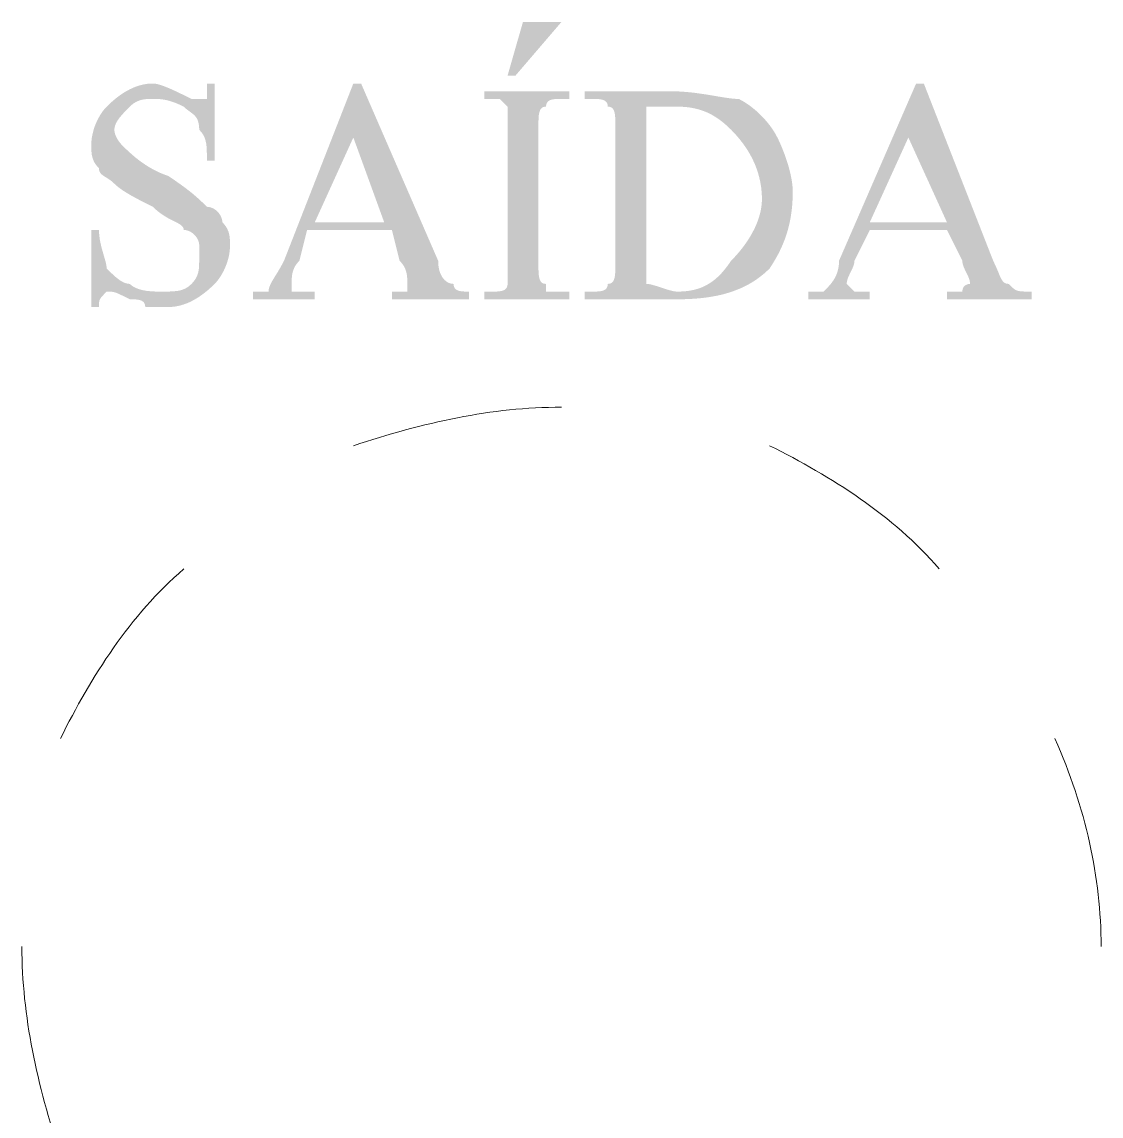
# Model space of a CAD drawing. Header units: metres. Extents: x 2999 to 3164, y 1641 to 1678.
# Drawn here: x 3003.7477 to 3003.9649, y 1650.3626 to 1650.5829 of the extents above; entities that cross this region are included whole.
import ezdxf

# ---------------------------------------------------------------- set-up
doc = ezdxf.new("R2010")
doc.units = ezdxf.units.M

msp = doc.modelspace()

# ---------------------------------------------------------------- hatches: boundary and pattern name
at = {"true_color": 0x000007}
h = msp.add_hatch(color=7, dxfattribs=at)
h.paths.add_polyline_path([(3003.78645, 1650.57053), (3003.78645, 1650.55501), (3003.7849, 1650.55501), (3003.7849, 1650.55501), (3003.7849, 1650.55539), (3003.7849, 1650.55575), (3003.78489, 1650.5561), (3003.78489, 1650.55644), (3003.78488, 1650.55676), (3003.78487, 1650.55707), (3003.78486, 1650.55737), (3003.78484, 1650.55765), (3003.78482, 1650.55793), (3003.78479, 1650.55819), (3003.78475, 1650.55845), (3003.7847, 1650.55869), (3003.78465, 1650.55893), (3003.78459, 1650.55916), (3003.78452, 1650.55939), (3003.78444, 1650.55961), (3003.78435, 1650.55982), (3003.78424, 1650.56003), (3003.78413, 1650.56023), (3003.784, 1650.56043), (3003.78386, 1650.56063), (3003.7837, 1650.56083), (3003.78353, 1650.56102), (3003.78335, 1650.56122), (3003.78335, 1650.56122), (3003.78334, 1650.56159), (3003.78331, 1650.56193), (3003.78328, 1650.56224), (3003.78322, 1650.56253), (3003.78316, 1650.56279), (3003.78308, 1650.56303), (3003.78299, 1650.56326), (3003.78289, 1650.56346), (3003.78277, 1650.56364), (3003.78265, 1650.56382), (3003.78252, 1650.56398), (3003.78238, 1650.56413), (3003.78223, 1650.56427), (3003.78207, 1650.5644), (3003.78191, 1650.56454), (3003.78174, 1650.56466), (3003.78156, 1650.56479), (3003.78138, 1650.56493), (3003.7812, 1650.56506), (3003.78101, 1650.5652), (3003.78082, 1650.56535), (3003.78063, 1650.56551), (3003.78044, 1650.56569), (3003.78024, 1650.56587), (3003.77986, 1650.56606), (3003.7795, 1650.56623), (3003.77915, 1650.56638), (3003.77881, 1650.56653), (3003.77849, 1650.56665), (3003.77818, 1650.56677), (3003.77788, 1650.56687), (3003.7776, 1650.56696), (3003.77732, 1650.56704), (3003.77706, 1650.56712), (3003.7768, 1650.56718), (3003.77656, 1650.56723), (3003.77632, 1650.56727), (3003.77609, 1650.56731), (3003.77586, 1650.56734), (3003.77564, 1650.56737), (3003.77543, 1650.56739), (3003.77522, 1650.5674), (3003.77502, 1650.56741), (3003.77482, 1650.56742), (3003.77462, 1650.56742), (3003.77442, 1650.56742), (3003.77423, 1650.56742), (3003.77403, 1650.56742), (3003.77384, 1650.56742), (3003.77365, 1650.56742), (3003.77345, 1650.56742), (3003.77326, 1650.56742), (3003.77306, 1650.56741), (3003.77287, 1650.5674), (3003.77268, 1650.56739), (3003.77248, 1650.56737), (3003.77229, 1650.56734), (3003.77209, 1650.56731), (3003.7719, 1650.56727), (3003.77171, 1650.56723), (3003.77151, 1650.56718), (3003.77132, 1650.56712), (3003.77112, 1650.56704), (3003.77093, 1650.56696), (3003.77074, 1650.56687), (3003.77054, 1650.56677), (3003.77035, 1650.56665), (3003.77015, 1650.56653), (3003.76996, 1650.56638), (3003.76977, 1650.56623), (3003.76957, 1650.56606), (3003.76938, 1650.56587), (3003.76918, 1650.56568), (3003.76899, 1650.56548), (3003.7688, 1650.56529), (3003.76861, 1650.5651), (3003.76842, 1650.5649), (3003.76824, 1650.56471), (3003.76806, 1650.56451), (3003.76788, 1650.56432), (3003.76771, 1650.56413), (3003.76755, 1650.56393), (3003.76739, 1650.56374), (3003.76724, 1650.56354), (3003.7671, 1650.56335), (3003.76697, 1650.56316), (3003.76685, 1650.56296), (3003.76673, 1650.56277), (3003.76663, 1650.56257), (3003.76654, 1650.56238), (3003.76646, 1650.56219), (3003.7664, 1650.56199), (3003.76634, 1650.5618), (3003.76631, 1650.5616), (3003.76628, 1650.56141), (3003.76627, 1650.56122), (3003.76628, 1650.56102), (3003.7663, 1650.56083), (3003.76634, 1650.56064), (3003.76639, 1650.56045), (3003.76645, 1650.56026), (3003.76652, 1650.56008), (3003.76659, 1650.5599), (3003.76668, 1650.55972), (3003.76677, 1650.55955), (3003.76686, 1650.55939), (3003.76695, 1650.55923), (3003.76705, 1650.55908), (3003.76715, 1650.55894), (3003.76724, 1650.55881), (3003.76734, 1650.55869), (3003.76742, 1650.55857), (3003.76751, 1650.55847), (3003.76758, 1650.55838), (3003.76765, 1650.5583), (3003.76771, 1650.55823), (3003.76776, 1650.55818), (3003.7678, 1650.55814), (3003.76782, 1650.55812), (3003.76783, 1650.55811), (3003.76803, 1650.55791), (3003.76825, 1650.55769), (3003.76848, 1650.55746), (3003.76873, 1650.55722), (3003.769, 1650.55697), (3003.76928, 1650.55671), (3003.76958, 1650.55644), (3003.7699, 1650.55616), (3003.77023, 1650.55588), (3003.77057, 1650.55559), (3003.77094, 1650.5553), (3003.77132, 1650.55501), (3003.77171, 1650.55472), (3003.77213, 1650.55443), (3003.77255, 1650.55414), (3003.773, 1650.55386), (3003.77346, 1650.55358), (3003.77394, 1650.55331), (3003.77443, 1650.55305), (3003.77494, 1650.5528), (3003.77546, 1650.55255), (3003.77601, 1650.55232), (3003.77656, 1650.55211), (3003.77714, 1650.5519), (3003.7777, 1650.55152), (3003.77824, 1650.55116), (3003.77874, 1650.55081), (3003.77922, 1650.55047), (3003.77967, 1650.55015), (3003.7801, 1650.54984), (3003.7805, 1650.54955), (3003.78087, 1650.54926), (3003.78123, 1650.54899), (3003.78157, 1650.54872), (3003.78188, 1650.54847), (3003.78218, 1650.54822), (3003.78246, 1650.54798), (3003.78273, 1650.54775), (3003.78299, 1650.54752), (3003.78323, 1650.54731), (3003.78346, 1650.54709), (3003.78369, 1650.54688), (3003.7839, 1650.54668), (3003.78411, 1650.54648), (3003.78431, 1650.54628), (3003.78451, 1650.54609), (3003.7847, 1650.54589), (3003.7849, 1650.5457), (3003.78509, 1650.54569), (3003.78528, 1650.54567), (3003.78548, 1650.54563), (3003.78567, 1650.54557), (3003.78585, 1650.54551), (3003.78604, 1650.54543), (3003.78622, 1650.54534), (3003.78639, 1650.54524), (3003.78656, 1650.54512), (3003.78673, 1650.545), (3003.78688, 1650.54487), (3003.78703, 1650.54473), (3003.78717, 1650.54458), (3003.78731, 1650.54442), (3003.78743, 1650.54426), (3003.78754, 1650.54409), (3003.78764, 1650.54391), (3003.78773, 1650.54373), (3003.78781, 1650.54355), (3003.78788, 1650.54336), (3003.78793, 1650.54317), (3003.78797, 1650.54298), (3003.78799, 1650.54279), (3003.788, 1650.54259), (3003.78819, 1650.5424), (3003.78836, 1650.5422), (3003.78851, 1650.54201), (3003.78866, 1650.54182), (3003.78878, 1650.54162), (3003.7889, 1650.54143), (3003.789, 1650.54123), (3003.78909, 1650.54104), (3003.78917, 1650.54085), (3003.78925, 1650.54065), (3003.78931, 1650.54046), (3003.78936, 1650.54026), (3003.7894, 1650.54007), (3003.78944, 1650.53988), (3003.78947, 1650.53968), (3003.7895, 1650.53949), (3003.78951, 1650.53929), (3003.78953, 1650.5391), (3003.78954, 1650.53891), (3003.78955, 1650.53871), (3003.78955, 1650.53852), (3003.78955, 1650.53832), (3003.78955, 1650.53813), (3003.78955, 1650.53794), (3003.78955, 1650.53755), (3003.78952, 1650.53716), (3003.78948, 1650.53678), (3003.78943, 1650.53639), (3003.78937, 1650.53601), (3003.78929, 1650.53563), (3003.7892, 1650.53526), (3003.78909, 1650.53489), (3003.78898, 1650.53453), (3003.78886, 1650.53417), (3003.78872, 1650.53382), (3003.78858, 1650.53348), (3003.78843, 1650.53314), (3003.78828, 1650.53281), (3003.78811, 1650.5325), (3003.78794, 1650.53219), (3003.78777, 1650.53189), (3003.78759, 1650.53161), (3003.78741, 1650.53134), (3003.78722, 1650.53108), (3003.78703, 1650.53083), (3003.78684, 1650.5306), (3003.78664, 1650.53038), (3003.78645, 1650.53018), (3003.78606, 1650.5298), (3003.78567, 1650.52943), (3003.78529, 1650.52909), (3003.7849, 1650.52875), (3003.78451, 1650.52844), (3003.78412, 1650.52814), (3003.78373, 1650.52786), (3003.78335, 1650.52759), (3003.78296, 1650.52734), (3003.78257, 1650.52711), (3003.78218, 1650.52689), (3003.78179, 1650.52669), (3003.78141, 1650.5265), (3003.78102, 1650.52633), (3003.78063, 1650.52618), (3003.78024, 1650.52604), (3003.77985, 1650.52592), (3003.77947, 1650.52581), (3003.77908, 1650.52572), (3003.77869, 1650.52565), (3003.7783, 1650.52559), (3003.77791, 1650.52555), (3003.77753, 1650.52553), (3003.77714, 1650.52552), (3003.77694, 1650.52552), (3003.77675, 1650.52552), (3003.77656, 1650.52552), (3003.77636, 1650.52552), (3003.77617, 1650.52552), (3003.77597, 1650.52552), (3003.77578, 1650.52552), (3003.77559, 1650.52552), (3003.77539, 1650.52552), (3003.7752, 1650.52552), (3003.775, 1650.52552), (3003.77481, 1650.52552), (3003.77462, 1650.52552), (3003.77442, 1650.52552), (3003.77423, 1650.52552), (3003.77403, 1650.52552), (3003.77384, 1650.52552), (3003.77365, 1650.52552), (3003.77345, 1650.52552), (3003.77326, 1650.52552), (3003.77306, 1650.52552), (3003.77287, 1650.52552), (3003.77268, 1650.52552), (3003.77248, 1650.52552), (3003.77247, 1650.52571), (3003.77245, 1650.52588), (3003.77241, 1650.52603), (3003.77236, 1650.52618), (3003.77229, 1650.5263), (3003.77222, 1650.52642), (3003.77212, 1650.52652), (3003.77202, 1650.52661), (3003.77191, 1650.52669), (3003.77179, 1650.52677), (3003.77165, 1650.52683), (3003.77151, 1650.52688), (3003.77136, 1650.52692), (3003.77121, 1650.52696), (3003.77104, 1650.52699), (3003.77087, 1650.52702), (3003.7707, 1650.52703), (3003.77052, 1650.52705), (3003.77033, 1650.52706), (3003.77015, 1650.52707), (3003.76996, 1650.52707), (3003.76977, 1650.52707), (3003.76957, 1650.52707), (3003.76938, 1650.52707), (3003.76901, 1650.52726), (3003.76866, 1650.52743), (3003.76835, 1650.52759), (3003.76806, 1650.52773), (3003.7678, 1650.52786), (3003.76756, 1650.52797), (3003.76734, 1650.52807), (3003.76714, 1650.52817), (3003.76695, 1650.52825), (3003.76678, 1650.52832), (3003.76662, 1650.52838), (3003.76647, 1650.52843), (3003.76633, 1650.52848), (3003.76619, 1650.52851), (3003.76606, 1650.52854), (3003.76593, 1650.52857), (3003.7658, 1650.52859), (3003.76567, 1650.5286), (3003.76553, 1650.52861), (3003.76539, 1650.52862), (3003.76524, 1650.52862), (3003.76508, 1650.52862), (3003.76491, 1650.52863), (3003.76472, 1650.52863), (3003.76472, 1650.52863), (3003.76472, 1650.52863), (3003.76472, 1650.52863), (3003.76472, 1650.52863), (3003.76472, 1650.52863), (3003.76472, 1650.52863), (3003.76472, 1650.52863), (3003.76472, 1650.52863), (3003.76472, 1650.52863), (3003.76472, 1650.52863), (3003.76472, 1650.52863), (3003.76472, 1650.52863), (3003.76472, 1650.52863), (3003.76472, 1650.52863), (3003.76472, 1650.52863), (3003.76472, 1650.52863), (3003.76472, 1650.52863), (3003.76472, 1650.52863), (3003.76472, 1650.52863), (3003.76472, 1650.52863), (3003.76472, 1650.52863), (3003.76472, 1650.52863), (3003.76472, 1650.52863), (3003.76472, 1650.52863), (3003.76454, 1650.52844), (3003.76437, 1650.52827), (3003.76421, 1650.52811), (3003.76407, 1650.52796), (3003.76394, 1650.52783), (3003.76382, 1650.5277), (3003.76372, 1650.52759), (3003.76363, 1650.52748), (3003.76355, 1650.52737), (3003.76348, 1650.52727), (3003.76342, 1650.52717), (3003.76336, 1650.52707), (3003.76332, 1650.52698), (3003.76328, 1650.52688), (3003.76325, 1650.52678), (3003.76323, 1650.52667), (3003.76321, 1650.52656), (3003.76319, 1650.52644), (3003.76318, 1650.52632), (3003.76318, 1650.52618), (3003.76317, 1650.52604), (3003.76317, 1650.52588), (3003.76317, 1650.52571), (3003.76317, 1650.52552), (3003.76162, 1650.52552), (3003.76162, 1650.54104), (3003.76317, 1650.54104), (3003.76317, 1650.54104), (3003.76318, 1650.54065), (3003.7632, 1650.54027), (3003.76324, 1650.53988), (3003.76329, 1650.5395), (3003.76334, 1650.53911), (3003.76341, 1650.53874), (3003.76349, 1650.53836), (3003.76357, 1650.53799), (3003.76366, 1650.53763), (3003.76375, 1650.53727), (3003.76385, 1650.53692), (3003.76395, 1650.53658), (3003.76404, 1650.53624), (3003.76414, 1650.53592), (3003.76423, 1650.5356), (3003.76432, 1650.53529), (3003.7644, 1650.535), (3003.76448, 1650.53471), (3003.76455, 1650.53444), (3003.76461, 1650.53418), (3003.76466, 1650.53393), (3003.76469, 1650.5337), (3003.76471, 1650.53348), (3003.76472, 1650.53328), (3003.76472, 1650.53328), (3003.76492, 1650.53309), (3003.76511, 1650.53289), (3003.7653, 1650.5327), (3003.7655, 1650.53251), (3003.76569, 1650.53233), (3003.76589, 1650.53214), (3003.76608, 1650.53196), (3003.76627, 1650.53179), (3003.76647, 1650.53162), (3003.76666, 1650.53145), (3003.76686, 1650.5313), (3003.76705, 1650.53115), (3003.76724, 1650.53101), (3003.76744, 1650.53087), (3003.76763, 1650.53075), (3003.76783, 1650.53064), (3003.76802, 1650.53053), (3003.76821, 1650.53044), (3003.76841, 1650.53037), (3003.7686, 1650.5303), (3003.7688, 1650.53025), (3003.76899, 1650.53021), (3003.76918, 1650.53019), (3003.76938, 1650.53018), (3003.76958, 1650.52999), (3003.7698, 1650.52982), (3003.77003, 1650.52966), (3003.77027, 1650.52952), (3003.77052, 1650.5294), (3003.77078, 1650.52928), (3003.77106, 1650.52918), (3003.77133, 1650.52909), (3003.77162, 1650.529), (3003.7719, 1650.52893), (3003.77219, 1650.52887), (3003.77248, 1650.52882), (3003.77277, 1650.52877), (3003.77306, 1650.52874), (3003.77335, 1650.52871), (3003.77363, 1650.52868), (3003.77391, 1650.52866), (3003.77418, 1650.52865), (3003.77444, 1650.52864), (3003.77469, 1650.52863), (3003.77494, 1650.52863), (3003.77517, 1650.52863), (3003.77538, 1650.52863), (3003.77559, 1650.52863), (3003.77597, 1650.52863), (3003.77633, 1650.52863), (3003.77668, 1650.52863), (3003.77702, 1650.52863), (3003.77734, 1650.52864), (3003.77765, 1650.52865), (3003.77794, 1650.52866), (3003.77823, 1650.52868), (3003.7785, 1650.52871), (3003.77877, 1650.52874), (3003.77903, 1650.52877), (3003.77927, 1650.52882), (3003.77951, 1650.52887), (3003.77974, 1650.52893), (3003.77997, 1650.529), (3003.78018, 1650.52909), (3003.7804, 1650.52918), (3003.78061, 1650.52928), (3003.78081, 1650.5294), (3003.78101, 1650.52952), (3003.78121, 1650.52966), (3003.7814, 1650.52982), (3003.7816, 1650.52999), (3003.78179, 1650.53018), (3003.78198, 1650.53037), (3003.78215, 1650.53057), (3003.78231, 1650.53076), (3003.78245, 1650.53095), (3003.78258, 1650.53115), (3003.78269, 1650.53134), (3003.78279, 1650.53154), (3003.78289, 1650.53173), (3003.78297, 1650.53192), (3003.78304, 1650.53212), (3003.7831, 1650.53231), (3003.78315, 1650.53251), (3003.7832, 1650.5327), (3003.78323, 1650.53289), (3003.78326, 1650.53309), (3003.78329, 1650.53328), (3003.78331, 1650.53348), (3003.78332, 1650.53367), (3003.78333, 1650.53386), (3003.78334, 1650.53406), (3003.78334, 1650.53425), (3003.78334, 1650.53444), (3003.78335, 1650.53464), (3003.78335, 1650.53483), (3003.78335, 1650.53503), (3003.78335, 1650.53522), (3003.78335, 1650.53541), (3003.78335, 1650.5356), (3003.78335, 1650.53579), (3003.78335, 1650.53597), (3003.78335, 1650.53615), (3003.78335, 1650.53633), (3003.78335, 1650.5365), (3003.78335, 1650.53666), (3003.78335, 1650.53682), (3003.78335, 1650.53697), (3003.78335, 1650.53711), (3003.78335, 1650.53724), (3003.78335, 1650.53736), (3003.78335, 1650.53748), (3003.78335, 1650.53758), (3003.78335, 1650.53767), (3003.78335, 1650.53775), (3003.78335, 1650.53781), (3003.78335, 1650.53787), (3003.78335, 1650.53791), (3003.78335, 1650.53793), (3003.78335, 1650.53794), (3003.78334, 1650.53813), (3003.78331, 1650.53832), (3003.78328, 1650.53852), (3003.78322, 1650.53871), (3003.78316, 1650.53889), (3003.78308, 1650.53908), (3003.78299, 1650.53926), (3003.78289, 1650.53943), (3003.78277, 1650.5396), (3003.78265, 1650.53976), (3003.78252, 1650.53992), (3003.78238, 1650.54007), (3003.78223, 1650.54021), (3003.78207, 1650.54034), (3003.78191, 1650.54047), (3003.78174, 1650.54058), (3003.78156, 1650.54068), (3003.78138, 1650.54077), (3003.7812, 1650.54085), (3003.78101, 1650.54092), (3003.78082, 1650.54097), (3003.78063, 1650.54101), (3003.78044, 1650.54103), (3003.78024, 1650.54104), (3003.78023, 1650.54123), (3003.78018, 1650.5414), (3003.7801, 1650.54156), (3003.78, 1650.54171), (3003.77987, 1650.54185), (3003.77971, 1650.54199), (3003.77953, 1650.54212), (3003.77932, 1650.54225), (3003.7791, 1650.54238), (3003.77885, 1650.54251), (3003.77858, 1650.54264), (3003.7783, 1650.54279), (3003.778, 1650.54294), (3003.77769, 1650.5431), (3003.77736, 1650.54327), (3003.77702, 1650.54345), (3003.77667, 1650.54366), (3003.77631, 1650.54388), (3003.77595, 1650.54412), (3003.77557, 1650.54438), (3003.77519, 1650.54467), (3003.77481, 1650.54498), (3003.77442, 1650.54532), (3003.77403, 1650.5457), (3003.77365, 1650.54589), (3003.77326, 1650.54608), (3003.77287, 1650.54628), (3003.77249, 1650.54647), (3003.77211, 1650.54667), (3003.77173, 1650.54686), (3003.77136, 1650.54705), (3003.77099, 1650.54725), (3003.77062, 1650.54744), (3003.77027, 1650.54764), (3003.76992, 1650.54783), (3003.76957, 1650.54802), (3003.76924, 1650.54822), (3003.76891, 1650.54841), (3003.76859, 1650.54861), (3003.76829, 1650.5488), (3003.76799, 1650.54899), (3003.7677, 1650.54919), (3003.76743, 1650.54938), (3003.76717, 1650.54958), (3003.76693, 1650.54977), (3003.76669, 1650.54996), (3003.76648, 1650.55016), (3003.76627, 1650.55035), (3003.76608, 1650.55054), (3003.76589, 1650.55071), (3003.7657, 1650.55087), (3003.76551, 1650.55101), (3003.76532, 1650.55115), (3003.76513, 1650.55127), (3003.76495, 1650.55139), (3003.76478, 1650.5515), (3003.76461, 1650.55161), (3003.76445, 1650.55171), (3003.76429, 1650.55181), (3003.76414, 1650.5519), (3003.764, 1650.552), (3003.76387, 1650.5521), (3003.76374, 1650.5522), (3003.76363, 1650.55231), (3003.76353, 1650.55242), (3003.76344, 1650.55253), (3003.76336, 1650.55266), (3003.76329, 1650.5528), (3003.76324, 1650.55294), (3003.7632, 1650.5531), (3003.76318, 1650.55327), (3003.76317, 1650.55346), (3003.76298, 1650.55365), (3003.76281, 1650.55384), (3003.76266, 1650.55404), (3003.76252, 1650.55423), (3003.76239, 1650.55443), (3003.76227, 1650.55462), (3003.76217, 1650.55481), (3003.76208, 1650.55501), (3003.762, 1650.5552), (3003.76193, 1650.5554), (3003.76186, 1650.55559), (3003.76181, 1650.55578), (3003.76177, 1650.55598), (3003.76173, 1650.55617), (3003.7617, 1650.55637), (3003.76168, 1650.55656), (3003.76166, 1650.55675), (3003.76164, 1650.55695), (3003.76163, 1650.55714), (3003.76163, 1650.55734), (3003.76162, 1650.55753), (3003.76162, 1650.55772), (3003.76162, 1650.55792), (3003.76162, 1650.55811), (3003.76163, 1650.5585), (3003.76165, 1650.55889), (3003.76169, 1650.55927), (3003.76174, 1650.55966), (3003.76181, 1650.56004), (3003.76189, 1650.56042), (3003.76198, 1650.56079), (3003.76208, 1650.56116), (3003.76219, 1650.56152), (3003.76231, 1650.56188), (3003.76245, 1650.56223), (3003.76259, 1650.56257), (3003.76274, 1650.56291), (3003.76289, 1650.56324), (3003.76306, 1650.56355), (3003.76323, 1650.56386), (3003.7634, 1650.56416), (3003.76358, 1650.56444), (3003.76377, 1650.56471), (3003.76395, 1650.56497), (3003.76414, 1650.56522), (3003.76434, 1650.56545), (3003.76453, 1650.56567), (3003.76472, 1650.56587), (3003.76511, 1650.56625), (3003.7655, 1650.56662), (3003.76589, 1650.56696), (3003.76627, 1650.56729), (3003.76666, 1650.56761), (3003.76705, 1650.56791), (3003.76744, 1650.56819), (3003.76783, 1650.56846), (3003.76821, 1650.56871), (3003.7686, 1650.56894), (3003.76899, 1650.56916), (3003.76938, 1650.56936), (3003.76977, 1650.56955), (3003.77015, 1650.56972), (3003.77054, 1650.56987), (3003.77093, 1650.57001), (3003.77132, 1650.57013), (3003.77171, 1650.57024), (3003.77209, 1650.57033), (3003.77248, 1650.5704), (3003.77287, 1650.57046), (3003.77326, 1650.5705), (3003.77365, 1650.57052), (3003.77403, 1650.57053), (3003.77424, 1650.57052), (3003.77445, 1650.5705), (3003.77469, 1650.57046), (3003.77493, 1650.57041), (3003.77519, 1650.57034), (3003.77546, 1650.57026), (3003.77575, 1650.57017), (3003.77605, 1650.57007), (3003.77635, 1650.56995), (3003.77667, 1650.56983), (3003.777, 1650.5697), (3003.77733, 1650.56956), (3003.77768, 1650.56941), (3003.77803, 1650.56925), (3003.77838, 1650.56909), (3003.77875, 1650.56892), (3003.77912, 1650.56874), (3003.77949, 1650.56856), (3003.77987, 1650.56838), (3003.78025, 1650.56819), (3003.78063, 1650.568), (3003.78102, 1650.56781), (3003.78141, 1650.56762), (3003.78179, 1650.56742), (3003.7818, 1650.56742), (3003.78182, 1650.56742), (3003.78186, 1650.56742), (3003.78191, 1650.56742), (3003.78197, 1650.56742), (3003.78204, 1650.56742), (3003.78211, 1650.56742), (3003.7822, 1650.56742), (3003.78228, 1650.56742), (3003.78238, 1650.56742), (3003.78247, 1650.56742), (3003.78257, 1650.56742), (3003.78267, 1650.56742), (3003.78276, 1650.56742), (3003.78285, 1650.56742), (3003.78294, 1650.56742), (3003.78303, 1650.56742), (3003.7831, 1650.56742), (3003.78317, 1650.56742), (3003.78323, 1650.56742), (3003.78328, 1650.56742), (3003.78332, 1650.56742), (3003.78334, 1650.56742), (3003.78335, 1650.56742), (3003.78335, 1650.56742), (3003.78338, 1650.56742), (3003.78341, 1650.56742), (3003.78346, 1650.56742), (3003.78352, 1650.56742), (3003.78359, 1650.56742), (3003.78366, 1650.56742), (3003.78375, 1650.56742), (3003.78384, 1650.56742), (3003.78393, 1650.56742), (3003.78402, 1650.56742), (3003.78412, 1650.56742), (3003.78422, 1650.56742), (3003.78431, 1650.56742), (3003.78441, 1650.56742), (3003.7845, 1650.56742), (3003.78458, 1650.56742), (3003.78466, 1650.56742), (3003.78472, 1650.56742), (3003.78478, 1650.56742), (3003.78483, 1650.56742), (3003.78487, 1650.56742), (3003.78489, 1650.56742), (3003.7849, 1650.56742), (3003.7849, 1650.56743), (3003.7849, 1650.56746), (3003.7849, 1650.56749), (3003.7849, 1650.56755), (3003.7849, 1650.56761), (3003.7849, 1650.56769), (3003.7849, 1650.56778), (3003.7849, 1650.56788), (3003.7849, 1650.568), (3003.7849, 1650.56812), (3003.7849, 1650.56825), (3003.7849, 1650.56839), (3003.7849, 1650.56854), (3003.7849, 1650.5687), (3003.7849, 1650.56886), (3003.7849, 1650.56903), (3003.7849, 1650.56921), (3003.7849, 1650.56939), (3003.7849, 1650.56957), (3003.7849, 1650.56976), (3003.7849, 1650.56995), (3003.7849, 1650.57014), (3003.7849, 1650.57033), (3003.7849, 1650.57053), (3003.78645, 1650.57053), (3003.7849, 1650.57053)])
h.paths.add_polyline_path([(3003.82214, 1650.54104), (3003.80507, 1650.54104), (3003.80352, 1650.53483), (3003.80352, 1650.53483), (3003.80333, 1650.53464), (3003.80316, 1650.53444), (3003.80301, 1650.53425), (3003.80287, 1650.53406), (3003.80274, 1650.53386), (3003.80262, 1650.53367), (3003.80252, 1650.53348), (3003.80243, 1650.53328), (3003.80235, 1650.53309), (3003.80228, 1650.53289), (3003.80222, 1650.5327), (3003.80216, 1650.53251), (3003.80212, 1650.53231), (3003.80208, 1650.53212), (3003.80205, 1650.53192), (3003.80203, 1650.53173), (3003.80201, 1650.53154), (3003.80199, 1650.53134), (3003.80198, 1650.53115), (3003.80198, 1650.53095), (3003.80197, 1650.53076), (3003.80197, 1650.53057), (3003.80197, 1650.53037), (3003.80197, 1650.53018), (3003.80197, 1650.53018), (3003.80197, 1650.53018), (3003.80197, 1650.53018), (3003.80197, 1650.53017), (3003.80197, 1650.53017), (3003.80197, 1650.53016), (3003.80197, 1650.53015), (3003.80197, 1650.53014), (3003.80197, 1650.53012), (3003.80197, 1650.5301), (3003.80197, 1650.53006), (3003.80197, 1650.53003), (3003.80197, 1650.52998), (3003.80197, 1650.52993), (3003.80197, 1650.52987), (3003.80197, 1650.5298), (3003.80197, 1650.52972), (3003.80197, 1650.52963), (3003.80197, 1650.52952), (3003.80197, 1650.52941), (3003.80197, 1650.52928), (3003.80197, 1650.52914), (3003.80197, 1650.52898), (3003.80197, 1650.52881), (3003.80197, 1650.52863), (3003.80216, 1650.52863), (3003.80236, 1650.52863), (3003.80255, 1650.52863), (3003.80274, 1650.52863), (3003.80294, 1650.52863), (3003.80313, 1650.52863), (3003.80333, 1650.52863), (3003.80352, 1650.52863), (3003.80371, 1650.52863), (3003.80391, 1650.52863), (3003.8041, 1650.52863), (3003.8043, 1650.52863), (3003.80449, 1650.52863), (3003.80468, 1650.52863), (3003.80488, 1650.52863), (3003.80507, 1650.52863), (3003.80527, 1650.52863), (3003.80546, 1650.52863), (3003.80565, 1650.52863), (3003.80585, 1650.52863), (3003.80604, 1650.52863), (3003.80624, 1650.52863), (3003.80643, 1650.52863), (3003.80662, 1650.52863), (3003.80662, 1650.52707), (3003.79421, 1650.52707), (3003.79421, 1650.52863), (3003.79421, 1650.52863), (3003.7944, 1650.52863), (3003.79457, 1650.52863), (3003.79472, 1650.52863), (3003.79487, 1650.52863), (3003.79501, 1650.52863), (3003.79513, 1650.52863), (3003.79525, 1650.52863), (3003.79536, 1650.52863), (3003.79546, 1650.52863), (3003.79557, 1650.52863), (3003.79566, 1650.52863), (3003.79576, 1650.52863), (3003.79586, 1650.52863), (3003.79596, 1650.52863), (3003.79606, 1650.52863), (3003.79616, 1650.52863), (3003.79627, 1650.52863), (3003.79639, 1650.52863), (3003.79652, 1650.52863), (3003.79665, 1650.52863), (3003.7968, 1650.52863), (3003.79696, 1650.52863), (3003.79713, 1650.52863), (3003.79731, 1650.52863), (3003.79731, 1650.52863), (3003.79732, 1650.52882), (3003.79734, 1650.52901), (3003.79738, 1650.52921), (3003.79744, 1650.52941), (3003.7975, 1650.52961), (3003.79758, 1650.52981), (3003.79767, 1650.53002), (3003.79777, 1650.53023), (3003.79789, 1650.53045), (3003.79801, 1650.53068), (3003.79814, 1650.53091), (3003.79828, 1650.53115), (3003.79843, 1650.53139), (3003.79859, 1650.53165), (3003.79875, 1650.53191), (3003.79892, 1650.53219), (3003.7991, 1650.53247), (3003.79928, 1650.53277), (3003.79946, 1650.53308), (3003.79965, 1650.5334), (3003.79984, 1650.53374), (3003.80003, 1650.53409), (3003.80022, 1650.53445), (3003.80042, 1650.53483), (3003.81438, 1650.57053), (3003.81594, 1650.57053), (3003.83146, 1650.53483), (3003.83146, 1650.53483), (3003.83146, 1650.53445), (3003.83149, 1650.53409), (3003.83153, 1650.53374), (3003.83158, 1650.53341), (3003.83164, 1650.5331), (3003.83172, 1650.5328), (3003.83181, 1650.53251), (3003.83192, 1650.53225), (3003.83203, 1650.532), (3003.83215, 1650.53176), (3003.83228, 1650.53154), (3003.83243, 1650.53134), (3003.83258, 1650.53116), (3003.83273, 1650.53099), (3003.8329, 1650.53083), (3003.83307, 1650.53069), (3003.83324, 1650.53057), (3003.83342, 1650.53047), (3003.8336, 1650.53038), (3003.83379, 1650.53031), (3003.83398, 1650.53025), (3003.83417, 1650.53021), (3003.83437, 1650.53019), (3003.83456, 1650.53018), (3003.83456, 1650.53018), (3003.83457, 1650.52999), (3003.83459, 1650.52982), (3003.83463, 1650.52966), (3003.83468, 1650.52952), (3003.83475, 1650.5294), (3003.83483, 1650.52928), (3003.83492, 1650.52918), (3003.83502, 1650.52909), (3003.83513, 1650.529), (3003.83526, 1650.52893), (3003.83539, 1650.52887), (3003.83553, 1650.52882), (3003.83568, 1650.52877), (3003.83584, 1650.52874), (3003.836, 1650.52871), (3003.83617, 1650.52868), (3003.83634, 1650.52866), (3003.83652, 1650.52865), (3003.83671, 1650.52864), (3003.83689, 1650.52863), (3003.83708, 1650.52863), (3003.83728, 1650.52863), (3003.83747, 1650.52863), (3003.83766, 1650.52863), (3003.83766, 1650.52707), (3003.82214, 1650.52707), (3003.82214, 1650.52863), (3003.82214, 1650.52863), (3003.82233, 1650.52863), (3003.8225, 1650.52863), (3003.82266, 1650.52863), (3003.82281, 1650.52863), (3003.82294, 1650.52863), (3003.82307, 1650.52863), (3003.82318, 1650.52863), (3003.82329, 1650.52863), (3003.8234, 1650.52863), (3003.8235, 1650.52863), (3003.8236, 1650.52863), (3003.8237, 1650.52863), (3003.82379, 1650.52863), (3003.82389, 1650.52863), (3003.82399, 1650.52863), (3003.8241, 1650.52863), (3003.82421, 1650.52863), (3003.82433, 1650.52863), (3003.82445, 1650.52863), (3003.82459, 1650.52863), (3003.82473, 1650.52863), (3003.82489, 1650.52863), (3003.82506, 1650.52863), (3003.82525, 1650.52863), (3003.82525, 1650.52863), (3003.82525, 1650.52881), (3003.82525, 1650.52898), (3003.82525, 1650.52914), (3003.82525, 1650.52928), (3003.82525, 1650.52941), (3003.82525, 1650.52952), (3003.82525, 1650.52963), (3003.82525, 1650.52972), (3003.82525, 1650.5298), (3003.82525, 1650.52987), (3003.82525, 1650.52993), (3003.82525, 1650.52998), (3003.82525, 1650.53003), (3003.82525, 1650.53006), (3003.82525, 1650.5301), (3003.82525, 1650.53012), (3003.82525, 1650.53014), (3003.82525, 1650.53015), (3003.82525, 1650.53016), (3003.82525, 1650.53017), (3003.82525, 1650.53017), (3003.82525, 1650.53018), (3003.82525, 1650.53018), (3003.82525, 1650.53018), (3003.82525, 1650.53037), (3003.82525, 1650.53057), (3003.82525, 1650.53076), (3003.82524, 1650.53095), (3003.82523, 1650.53115), (3003.82522, 1650.53134), (3003.82521, 1650.53154), (3003.82519, 1650.53173), (3003.82517, 1650.53192), (3003.82514, 1650.53212), (3003.8251, 1650.53231), (3003.82505, 1650.53251), (3003.825, 1650.5327), (3003.82494, 1650.53289), (3003.82487, 1650.53309), (3003.82479, 1650.53328), (3003.8247, 1650.53348), (3003.82459, 1650.53367), (3003.82448, 1650.53386), (3003.82435, 1650.53406), (3003.82421, 1650.53425), (3003.82405, 1650.53444), (3003.82388, 1650.53464), (3003.8237, 1650.53483), (3003.82214, 1650.54104), (3003.8237, 1650.53483)])
h.paths.add_polyline_path([(3003.82059, 1650.54259), (3003.81438, 1650.55966), (3003.80662, 1650.54259), (3003.82059, 1650.54259), (3003.80662, 1650.54259)])
h.paths.add_polyline_path([(3003.85784, 1650.52863), (3003.85784, 1650.52707), (3003.84077, 1650.52707), (3003.84077, 1650.52863), (3003.84232, 1650.52863), (3003.84232, 1650.52863), (3003.84251, 1650.52863), (3003.84271, 1650.52863), (3003.8429, 1650.52863), (3003.84309, 1650.52863), (3003.84328, 1650.52864), (3003.84346, 1650.52865), (3003.84364, 1650.52866), (3003.84381, 1650.52868), (3003.84398, 1650.52871), (3003.84415, 1650.52874), (3003.8443, 1650.52877), (3003.84445, 1650.52882), (3003.84459, 1650.52887), (3003.84473, 1650.52893), (3003.84485, 1650.529), (3003.84496, 1650.52909), (3003.84507, 1650.52918), (3003.84516, 1650.52928), (3003.84524, 1650.5294), (3003.8453, 1650.52952), (3003.84535, 1650.52966), (3003.84539, 1650.52982), (3003.84542, 1650.52999), (3003.84542, 1650.53018), (3003.84542, 1650.53018), (3003.84542, 1650.53019), (3003.84542, 1650.53021), (3003.84542, 1650.53025), (3003.84542, 1650.53031), (3003.84542, 1650.53038), (3003.84542, 1650.53047), (3003.84542, 1650.53057), (3003.84542, 1650.53069), (3003.84542, 1650.53083), (3003.84542, 1650.53099), (3003.84542, 1650.53116), (3003.84542, 1650.53134), (3003.84542, 1650.53154), (3003.84542, 1650.53176), (3003.84542, 1650.532), (3003.84542, 1650.53225), (3003.84542, 1650.53251), (3003.84542, 1650.5328), (3003.84542, 1650.5331), (3003.84542, 1650.53341), (3003.84542, 1650.53374), (3003.84542, 1650.53409), (3003.84542, 1650.53445), (3003.84542, 1650.53483), (3003.84542, 1650.56122), (3003.84542, 1650.56122), (3003.84542, 1650.56141), (3003.84542, 1650.5616), (3003.84542, 1650.5618), (3003.84542, 1650.56199), (3003.84542, 1650.56219), (3003.84542, 1650.56238), (3003.84542, 1650.56257), (3003.84542, 1650.56277), (3003.84542, 1650.56296), (3003.84542, 1650.56316), (3003.84542, 1650.56335), (3003.84542, 1650.56354), (3003.84542, 1650.56374), (3003.84542, 1650.56393), (3003.84542, 1650.56413), (3003.84542, 1650.56432), (3003.84542, 1650.56451), (3003.84542, 1650.56471), (3003.84542, 1650.5649), (3003.84542, 1650.5651), (3003.84542, 1650.56529), (3003.84542, 1650.56548), (3003.84542, 1650.56568), (3003.84542, 1650.56587), (3003.84542, 1650.56587), (3003.84542, 1650.56587), (3003.84542, 1650.56587), (3003.84542, 1650.56587), (3003.84542, 1650.56588), (3003.84541, 1650.56589), (3003.8454, 1650.5659), (3003.84538, 1650.56591), (3003.84537, 1650.56593), (3003.84534, 1650.56595), (3003.84531, 1650.56598), (3003.84527, 1650.56602), (3003.84523, 1650.56607), (3003.84518, 1650.56612), (3003.84512, 1650.56618), (3003.84504, 1650.56625), (3003.84496, 1650.56633), (3003.84487, 1650.56642), (3003.84477, 1650.56653), (3003.84465, 1650.56664), (3003.84453, 1650.56677), (3003.84438, 1650.56691), (3003.84423, 1650.56707), (3003.84406, 1650.56724), (3003.84387, 1650.56742), (3003.84386, 1650.56742), (3003.84384, 1650.56742), (3003.8438, 1650.56742), (3003.84376, 1650.56742), (3003.8437, 1650.56742), (3003.84363, 1650.56742), (3003.84355, 1650.56742), (3003.84347, 1650.56742), (3003.84338, 1650.56742), (3003.84329, 1650.56742), (3003.84319, 1650.56742), (3003.8431, 1650.56742), (3003.843, 1650.56742), (3003.8429, 1650.56742), (3003.84281, 1650.56742), (3003.84272, 1650.56742), (3003.84264, 1650.56742), (3003.84256, 1650.56742), (3003.84249, 1650.56742), (3003.84243, 1650.56742), (3003.84239, 1650.56742), (3003.84235, 1650.56742), (3003.84233, 1650.56742), (3003.84232, 1650.56742), (3003.84077, 1650.56742), (3003.84077, 1650.56898), (3003.85784, 1650.56898), (3003.85784, 1650.56742), (3003.85629, 1650.56742), (3003.85629, 1650.56742), (3003.85609, 1650.56742), (3003.8559, 1650.56742), (3003.85571, 1650.56742), (3003.85552, 1650.56742), (3003.85533, 1650.56741), (3003.85515, 1650.5674), (3003.85497, 1650.56739), (3003.85479, 1650.56737), (3003.85462, 1650.56734), (3003.85446, 1650.56731), (3003.8543, 1650.56727), (3003.85415, 1650.56723), (3003.85401, 1650.56718), (3003.85388, 1650.56712), (3003.85376, 1650.56704), (3003.85364, 1650.56696), (3003.85354, 1650.56687), (3003.85345, 1650.56677), (3003.85337, 1650.56665), (3003.85331, 1650.56653), (3003.85325, 1650.56638), (3003.85321, 1650.56623), (3003.85319, 1650.56606), (3003.85318, 1650.56587), (3003.85318, 1650.56587), (3003.853, 1650.56586), (3003.85283, 1650.56584), (3003.85267, 1650.5658), (3003.85253, 1650.56574), (3003.8524, 1650.56567), (3003.85229, 1650.56558), (3003.85218, 1650.56548), (3003.85209, 1650.56535), (3003.85201, 1650.56522), (3003.85194, 1650.56506), (3003.85188, 1650.56489), (3003.85183, 1650.56471), (3003.85178, 1650.56451), (3003.85174, 1650.56429), (3003.85171, 1650.56405), (3003.85169, 1650.5638), (3003.85167, 1650.56354), (3003.85166, 1650.56325), (3003.85165, 1650.56295), (3003.85164, 1650.56264), (3003.85163, 1650.56231), (3003.85163, 1650.56196), (3003.85163, 1650.5616), (3003.85163, 1650.56122), (3003.85163, 1650.53483), (3003.85163, 1650.53483), (3003.85163, 1650.53445), (3003.85163, 1650.53409), (3003.85163, 1650.53374), (3003.85164, 1650.53341), (3003.85165, 1650.5331), (3003.85166, 1650.5328), (3003.85167, 1650.53251), (3003.85169, 1650.53225), (3003.85171, 1650.532), (3003.85174, 1650.53176), (3003.85178, 1650.53154), (3003.85183, 1650.53134), (3003.85188, 1650.53116), (3003.85194, 1650.53099), (3003.85201, 1650.53083), (3003.85209, 1650.53069), (3003.85218, 1650.53057), (3003.85229, 1650.53047), (3003.8524, 1650.53038), (3003.85253, 1650.53031), (3003.85267, 1650.53025), (3003.85283, 1650.53021), (3003.853, 1650.53019), (3003.85318, 1650.53018), (3003.85318, 1650.53018), (3003.85318, 1650.53017), (3003.85318, 1650.53015), (3003.85318, 1650.53011), (3003.85318, 1650.53006), (3003.85318, 1650.53), (3003.85318, 1650.52993), (3003.85318, 1650.52986), (3003.85318, 1650.52977), (3003.85318, 1650.52969), (3003.85318, 1650.52959), (3003.85318, 1650.5295), (3003.85318, 1650.5294), (3003.85318, 1650.5293), (3003.85318, 1650.52921), (3003.85318, 1650.52912), (3003.85318, 1650.52903), (3003.85318, 1650.52894), (3003.85318, 1650.52887), (3003.85318, 1650.5288), (3003.85318, 1650.52874), (3003.85318, 1650.52869), (3003.85318, 1650.52866), (3003.85318, 1650.52863), (3003.85318, 1650.52863), (3003.85338, 1650.52863), (3003.85357, 1650.52863), (3003.85376, 1650.52863), (3003.85395, 1650.52863), (3003.85414, 1650.52863), (3003.85432, 1650.52863), (3003.8545, 1650.52863), (3003.85468, 1650.52863), (3003.85485, 1650.52863), (3003.85501, 1650.52863), (3003.85517, 1650.52863), (3003.85532, 1650.52863), (3003.85546, 1650.52863), (3003.85559, 1650.52863), (3003.85571, 1650.52863), (3003.85583, 1650.52863), (3003.85593, 1650.52863), (3003.85602, 1650.52863), (3003.8561, 1650.52863), (3003.85616, 1650.52863), (3003.85622, 1650.52863), (3003.85626, 1650.52863), (3003.85628, 1650.52863), (3003.85629, 1650.52863), (3003.85784, 1650.52863), (3003.85629, 1650.52863)])
h.paths.add_polyline_path([(3003.85629, 1650.58294), (3003.84698, 1650.57208), (3003.84542, 1650.57208), (3003.84853, 1650.58294), (3003.85629, 1650.58294), (3003.84853, 1650.58294)])
h.paths.add_polyline_path([(3003.86094, 1650.52707), (3003.86094, 1650.52863), (3003.86249, 1650.52863), (3003.86249, 1650.52863), (3003.86269, 1650.52863), (3003.86288, 1650.52863), (3003.86307, 1650.52863), (3003.86326, 1650.52863), (3003.86345, 1650.52864), (3003.86363, 1650.52865), (3003.86381, 1650.52866), (3003.86399, 1650.52868), (3003.86416, 1650.52871), (3003.86432, 1650.52874), (3003.86448, 1650.52877), (3003.86463, 1650.52882), (3003.86477, 1650.52887), (3003.8649, 1650.52893), (3003.86503, 1650.529), (3003.86514, 1650.52909), (3003.86524, 1650.52918), (3003.86533, 1650.52928), (3003.86541, 1650.5294), (3003.86548, 1650.52952), (3003.86553, 1650.52966), (3003.86557, 1650.52982), (3003.86559, 1650.52999), (3003.8656, 1650.53018), (3003.8656, 1650.53018), (3003.86578, 1650.53019), (3003.86596, 1650.53021), (3003.86611, 1650.53025), (3003.86625, 1650.53031), (3003.86638, 1650.53038), (3003.8665, 1650.53047), (3003.8666, 1650.53057), (3003.86669, 1650.53069), (3003.86677, 1650.53083), (3003.86684, 1650.53099), (3003.8669, 1650.53116), (3003.86696, 1650.53134), (3003.867, 1650.53154), (3003.86704, 1650.53176), (3003.86707, 1650.532), (3003.86709, 1650.53225), (3003.86711, 1650.53251), (3003.86713, 1650.5328), (3003.86714, 1650.5331), (3003.86714, 1650.53341), (3003.86715, 1650.53374), (3003.86715, 1650.53409), (3003.86715, 1650.53445), (3003.86715, 1650.53483), (3003.86715, 1650.56122), (3003.86715, 1650.56122), (3003.86715, 1650.5616), (3003.86715, 1650.56196), (3003.86715, 1650.56231), (3003.86714, 1650.56264), (3003.86714, 1650.56295), (3003.86713, 1650.56325), (3003.86711, 1650.56354), (3003.86709, 1650.5638), (3003.86707, 1650.56405), (3003.86704, 1650.56429), (3003.867, 1650.56451), (3003.86696, 1650.56471), (3003.8669, 1650.56489), (3003.86684, 1650.56506), (3003.86677, 1650.56522), (3003.86669, 1650.56535), (3003.8666, 1650.56548), (3003.8665, 1650.56558), (3003.86638, 1650.56567), (3003.86625, 1650.56574), (3003.86611, 1650.5658), (3003.86596, 1650.56584), (3003.86578, 1650.56586), (3003.8656, 1650.56587), (3003.8656, 1650.56587), (3003.86559, 1650.56606), (3003.86557, 1650.56623), (3003.86553, 1650.56638), (3003.86548, 1650.56653), (3003.86541, 1650.56665), (3003.86533, 1650.56677), (3003.86524, 1650.56687), (3003.86514, 1650.56696), (3003.86503, 1650.56704), (3003.8649, 1650.56712), (3003.86477, 1650.56718), (3003.86463, 1650.56723), (3003.86448, 1650.56727), (3003.86432, 1650.56731), (3003.86416, 1650.56734), (3003.86399, 1650.56737), (3003.86381, 1650.56739), (3003.86363, 1650.5674), (3003.86345, 1650.56741), (3003.86326, 1650.56742), (3003.86307, 1650.56742), (3003.86288, 1650.56742), (3003.86269, 1650.56742), (3003.86249, 1650.56742), (3003.86094, 1650.56742), (3003.86094, 1650.56898), (3003.87801, 1650.56898), (3003.87801, 1650.56898), (3003.87878, 1650.56897), (3003.87953, 1650.56895), (3003.88027, 1650.56891), (3003.88099, 1650.56886), (3003.88169, 1650.5688), (3003.88238, 1650.56873), (3003.88305, 1650.56866), (3003.8837, 1650.56857), (3003.88434, 1650.56848), (3003.88497, 1650.56839), (3003.88557, 1650.5683), (3003.88616, 1650.5682), (3003.88674, 1650.5681), (3003.88729, 1650.56801), (3003.88784, 1650.56791), (3003.88836, 1650.56783), (3003.88887, 1650.56774), (3003.88936, 1650.56767), (3003.88984, 1650.5676), (3003.8903, 1650.56754), (3003.89075, 1650.56749), (3003.89117, 1650.56745), (3003.89159, 1650.56743), (3003.89198, 1650.56742), (3003.89198, 1650.56742), (3003.89237, 1650.56722), (3003.89276, 1650.567), (3003.89314, 1650.56677), (3003.89353, 1650.56653), (3003.89391, 1650.56627), (3003.89429, 1650.56599), (3003.89466, 1650.56571), (3003.89503, 1650.56541), (3003.89539, 1650.56511), (3003.89575, 1650.56479), (3003.8961, 1650.56446), (3003.89644, 1650.56413), (3003.89678, 1650.56378), (3003.89711, 1650.56343), (3003.89742, 1650.56307), (3003.89773, 1650.56271), (3003.89803, 1650.56234), (3003.89831, 1650.56197), (3003.89858, 1650.56159), (3003.89884, 1650.56121), (3003.89909, 1650.56083), (3003.89932, 1650.56044), (3003.89954, 1650.56005), (3003.89974, 1650.55966), (3003.89994, 1650.55927), (3003.90013, 1650.55886), (3003.90032, 1650.55843), (3003.90051, 1650.558), (3003.9007, 1650.55755), (3003.90088, 1650.55709), (3003.90106, 1650.55663), (3003.90124, 1650.55616), (3003.90141, 1650.55568), (3003.90157, 1650.5552), (3003.90173, 1650.55472), (3003.90188, 1650.55423), (3003.90202, 1650.55375), (3003.90215, 1650.55326), (3003.90227, 1650.55278), (3003.90239, 1650.55231), (3003.90249, 1650.55184), (3003.90258, 1650.55137), (3003.90266, 1650.55091), (3003.90272, 1650.55047), (3003.90278, 1650.55003), (3003.90281, 1650.54961), (3003.90284, 1650.5492), (3003.90285, 1650.5488), (3003.90284, 1650.54803), (3003.90281, 1650.54728), (3003.90277, 1650.54654), (3003.90272, 1650.54582), (3003.90264, 1650.54511), (3003.90255, 1650.54441), (3003.90245, 1650.54373), (3003.90233, 1650.54305), (3003.90219, 1650.54239), (3003.90204, 1650.54174), (3003.90187, 1650.54109), (3003.90168, 1650.54046), (3003.90148, 1650.53983), (3003.90126, 1650.53921), (3003.90103, 1650.5386), (3003.90078, 1650.53799), (3003.90051, 1650.53739), (3003.90023, 1650.5368), (3003.89993, 1650.5362), (3003.89961, 1650.53562), (3003.89928, 1650.53503), (3003.89893, 1650.53445), (3003.89857, 1650.53386), (3003.89819, 1650.53328), (3003.8976, 1650.53272), (3003.89699, 1650.53218), (3003.89637, 1650.53168), (3003.89573, 1650.5312), (3003.89508, 1650.53076), (3003.89441, 1650.53035), (3003.89372, 1650.52996), (3003.89302, 1650.5296), (3003.8923, 1650.52927), (3003.89156, 1650.52897), (3003.89081, 1650.52869), (3003.89004, 1650.52843), (3003.88926, 1650.5282), (3003.88846, 1650.52799), (3003.88764, 1650.52781), (3003.88681, 1650.52765), (3003.88596, 1650.52751), (3003.8851, 1650.52739), (3003.88421, 1650.52729), (3003.88332, 1650.52721), (3003.8824, 1650.52715), (3003.88147, 1650.52711), (3003.88053, 1650.52708), (3003.87957, 1650.52707), (3003.86094, 1650.52707), (3003.87957, 1650.52707)])
h.paths.add_polyline_path([(3003.87336, 1650.53018), (3003.87336, 1650.53018), (3003.87356, 1650.53017), (3003.87378, 1650.53015), (3003.87401, 1650.53011), (3003.87425, 1650.53006), (3003.8745, 1650.53), (3003.87476, 1650.52993), (3003.87504, 1650.52986), (3003.87531, 1650.52977), (3003.8756, 1650.52969), (3003.87588, 1650.52959), (3003.87617, 1650.5295), (3003.87646, 1650.5294), (3003.87675, 1650.5293), (3003.87704, 1650.52921), (3003.87733, 1650.52912), (3003.87761, 1650.52903), (3003.87789, 1650.52894), (3003.87816, 1650.52887), (3003.87842, 1650.5288), (3003.87868, 1650.52874), (3003.87892, 1650.52869), (3003.87915, 1650.52866), (3003.87936, 1650.52863), (3003.87957, 1650.52863), (3003.87957, 1650.52863), (3003.88014, 1650.52863), (3003.8807, 1650.52866), (3003.88124, 1650.5287), (3003.88177, 1650.52876), (3003.88229, 1650.52884), (3003.88279, 1650.52894), (3003.88328, 1650.52906), (3003.88376, 1650.5292), (3003.88423, 1650.52936), (3003.88469, 1650.52955), (3003.88514, 1650.52975), (3003.88558, 1650.52998), (3003.88601, 1650.53024), (3003.88644, 1650.53052), (3003.88686, 1650.53082), (3003.88727, 1650.53115), (3003.88768, 1650.53151), (3003.88808, 1650.5319), (3003.88848, 1650.53231), (3003.88887, 1650.53276), (3003.88926, 1650.53323), (3003.88965, 1650.53373), (3003.89004, 1650.53427), (3003.89043, 1650.53483), (3003.89082, 1650.53523), (3003.8912, 1650.53564), (3003.89159, 1650.53607), (3003.89197, 1650.53651), (3003.89234, 1650.53696), (3003.89271, 1650.53743), (3003.89307, 1650.53791), (3003.89342, 1650.5384), (3003.89376, 1650.5389), (3003.89409, 1650.53941), (3003.8944, 1650.53993), (3003.8947, 1650.54046), (3003.89498, 1650.541), (3003.89525, 1650.54154), (3003.89549, 1650.54209), (3003.89572, 1650.54265), (3003.89592, 1650.54321), (3003.8961, 1650.54378), (3003.89626, 1650.54435), (3003.89639, 1650.54493), (3003.8965, 1650.54551), (3003.89657, 1650.54609), (3003.89662, 1650.54667), (3003.89664, 1650.54725), (3003.89662, 1650.54802), (3003.89657, 1650.54877), (3003.8965, 1650.5495), (3003.89639, 1650.55022), (3003.89626, 1650.55093), (3003.8961, 1650.55161), (3003.89592, 1650.55228), (3003.89572, 1650.55294), (3003.89549, 1650.55358), (3003.89525, 1650.5542), (3003.89498, 1650.55481), (3003.8947, 1650.5554), (3003.8944, 1650.55597), (3003.89409, 1650.55653), (3003.89376, 1650.55707), (3003.89342, 1650.55759), (3003.89307, 1650.5581), (3003.89271, 1650.5586), (3003.89234, 1650.55907), (3003.89197, 1650.55953), (3003.89159, 1650.55998), (3003.8912, 1650.56041), (3003.89082, 1650.56082), (3003.89043, 1650.56122), (3003.89004, 1650.5616), (3003.88965, 1650.56196), (3003.88926, 1650.56231), (3003.88887, 1650.56264), (3003.88848, 1650.56295), (3003.88808, 1650.56325), (3003.88768, 1650.56354), (3003.88727, 1650.5638), (3003.88686, 1650.56405), (3003.88644, 1650.56429), (3003.88601, 1650.56451), (3003.88558, 1650.56471), (3003.88514, 1650.56489), (3003.88469, 1650.56506), (3003.88423, 1650.56522), (3003.88376, 1650.56535), (3003.88328, 1650.56548), (3003.88279, 1650.56558), (3003.88229, 1650.56567), (3003.88177, 1650.56574), (3003.88124, 1650.5658), (3003.8807, 1650.56584), (3003.88014, 1650.56586), (3003.87957, 1650.56587), (3003.87919, 1650.56587), (3003.87882, 1650.56587), (3003.87847, 1650.56587), (3003.87814, 1650.56587), (3003.87781, 1650.56587), (3003.87751, 1650.56587), (3003.87721, 1650.56587), (3003.87692, 1650.56587), (3003.87665, 1650.56587), (3003.87638, 1650.56587), (3003.87613, 1650.56587), (3003.87588, 1650.56587), (3003.87564, 1650.56587), (3003.87541, 1650.56587), (3003.87519, 1650.56587), (3003.87497, 1650.56587), (3003.87475, 1650.56587), (3003.87455, 1650.56587), (3003.87434, 1650.56587), (3003.87414, 1650.56587), (3003.87394, 1650.56587), (3003.87375, 1650.56587), (3003.87355, 1650.56587), (3003.87336, 1650.56587), (3003.87336, 1650.56587)])
h.paths.add_polyline_path([(3003.87336, 1650.53018), (3003.87336, 1650.56587)])
h.paths.add_polyline_path([(3003.93388, 1650.54104), (3003.91836, 1650.54104), (3003.91526, 1650.53483), (3003.91526, 1650.53483), (3003.91525, 1650.53464), (3003.91523, 1650.53444), (3003.91519, 1650.53425), (3003.91515, 1650.53406), (3003.91509, 1650.53386), (3003.91502, 1650.53367), (3003.91494, 1650.53348), (3003.91486, 1650.53328), (3003.91477, 1650.53309), (3003.91468, 1650.53289), (3003.91458, 1650.5327), (3003.91449, 1650.53251), (3003.91439, 1650.53231), (3003.91429, 1650.53212), (3003.9142, 1650.53192), (3003.91411, 1650.53173), (3003.91403, 1650.53154), (3003.91395, 1650.53134), (3003.91388, 1650.53115), (3003.91382, 1650.53095), (3003.91378, 1650.53076), (3003.91374, 1650.53057), (3003.91372, 1650.53037), (3003.91371, 1650.53018), (3003.91371, 1650.53018), (3003.91371, 1650.53018), (3003.91371, 1650.53018), (3003.91371, 1650.53017), (3003.91372, 1650.53017), (3003.91372, 1650.53016), (3003.91373, 1650.53015), (3003.91375, 1650.53014), (3003.91377, 1650.53012), (3003.91379, 1650.5301), (3003.91382, 1650.53006), (3003.91386, 1650.53003), (3003.9139, 1650.52998), (3003.91396, 1650.52993), (3003.91402, 1650.52987), (3003.91409, 1650.5298), (3003.91417, 1650.52972), (3003.91426, 1650.52963), (3003.91436, 1650.52952), (3003.91448, 1650.52941), (3003.91461, 1650.52928), (3003.91475, 1650.52914), (3003.9149, 1650.52898), (3003.91508, 1650.52881), (3003.91526, 1650.52863), (3003.91527, 1650.52863), (3003.91529, 1650.52863), (3003.91533, 1650.52863), (3003.91538, 1650.52863), (3003.91545, 1650.52863), (3003.91553, 1650.52863), (3003.91562, 1650.52863), (3003.91572, 1650.52863), (3003.91583, 1650.52863), (3003.91596, 1650.52863), (3003.91609, 1650.52863), (3003.91623, 1650.52863), (3003.91638, 1650.52863), (3003.91654, 1650.52863), (3003.9167, 1650.52863), (3003.91687, 1650.52863), (3003.91705, 1650.52863), (3003.91723, 1650.52863), (3003.91741, 1650.52863), (3003.9176, 1650.52863), (3003.91779, 1650.52863), (3003.91798, 1650.52863), (3003.91817, 1650.52863), (3003.91836, 1650.52863), (3003.91836, 1650.52707), (3003.90595, 1650.52707), (3003.90595, 1650.52863), (3003.90595, 1650.52863), (3003.90614, 1650.52863), (3003.90634, 1650.52863), (3003.90653, 1650.52863), (3003.90672, 1650.52863), (3003.90691, 1650.52863), (3003.90709, 1650.52863), (3003.90727, 1650.52863), (3003.90744, 1650.52863), (3003.90761, 1650.52863), (3003.90778, 1650.52863), (3003.90793, 1650.52863), (3003.90808, 1650.52863), (3003.90822, 1650.52863), (3003.90836, 1650.52863), (3003.90848, 1650.52863), (3003.90859, 1650.52863), (3003.9087, 1650.52863), (3003.90879, 1650.52863), (3003.90887, 1650.52863), (3003.90893, 1650.52863), (3003.90898, 1650.52863), (3003.90902, 1650.52863), (3003.90905, 1650.52863), (3003.90905, 1650.52863), (3003.90905, 1650.52863), (3003.90925, 1650.52882), (3003.90944, 1650.52901), (3003.90963, 1650.52921), (3003.90982, 1650.52941), (3003.91001, 1650.52961), (3003.91019, 1650.52981), (3003.91037, 1650.53002), (3003.91055, 1650.53023), (3003.91072, 1650.53045), (3003.91088, 1650.53068), (3003.91104, 1650.53091), (3003.91119, 1650.53115), (3003.91133, 1650.53139), (3003.91146, 1650.53165), (3003.91158, 1650.53191), (3003.9117, 1650.53219), (3003.9118, 1650.53247), (3003.91189, 1650.53277), (3003.91197, 1650.53308), (3003.91204, 1650.5334), (3003.91209, 1650.53374), (3003.91213, 1650.53409), (3003.91215, 1650.53445), (3003.91216, 1650.53483), (3003.92768, 1650.57053), (3003.92923, 1650.57053), (3003.9432, 1650.53483), (3003.9432, 1650.53483), (3003.94338, 1650.53445), (3003.94355, 1650.53409), (3003.94371, 1650.53374), (3003.94386, 1650.53341), (3003.94399, 1650.5331), (3003.94412, 1650.5328), (3003.94424, 1650.53251), (3003.94435, 1650.53225), (3003.94445, 1650.532), (3003.94455, 1650.53176), (3003.94465, 1650.53154), (3003.94475, 1650.53134), (3003.94485, 1650.53116), (3003.94494, 1650.53099), (3003.94505, 1650.53083), (3003.94515, 1650.53069), (3003.94526, 1650.53057), (3003.94538, 1650.53047), (3003.9455, 1650.53038), (3003.94564, 1650.53031), (3003.94578, 1650.53025), (3003.94594, 1650.53021), (3003.94611, 1650.53019), (3003.9463, 1650.53018), (3003.9463, 1650.53018), (3003.94649, 1650.52999), (3003.94666, 1650.52982), (3003.94682, 1650.52966), (3003.94697, 1650.52952), (3003.94711, 1650.5294), (3003.94725, 1650.52928), (3003.94738, 1650.52918), (3003.94751, 1650.52909), (3003.94764, 1650.529), (3003.94777, 1650.52893), (3003.9479, 1650.52887), (3003.94805, 1650.52882), (3003.9482, 1650.52877), (3003.94836, 1650.52874), (3003.94853, 1650.52871), (3003.94871, 1650.52868), (3003.94892, 1650.52866), (3003.94914, 1650.52865), (3003.94938, 1650.52864), (3003.94964, 1650.52863), (3003.94993, 1650.52863), (3003.95024, 1650.52863), (3003.95058, 1650.52863), (3003.95096, 1650.52863), (3003.95096, 1650.52707), (3003.93388, 1650.52707), (3003.93388, 1650.52863), (3003.93388, 1650.52863), (3003.93408, 1650.52863), (3003.93427, 1650.52863), (3003.93446, 1650.52863), (3003.93465, 1650.52863), (3003.93484, 1650.52863), (3003.93502, 1650.52863), (3003.9352, 1650.52863), (3003.93538, 1650.52863), (3003.93555, 1650.52863), (3003.93571, 1650.52863), (3003.93587, 1650.52863), (3003.93602, 1650.52863), (3003.93616, 1650.52863), (3003.93629, 1650.52863), (3003.93642, 1650.52863), (3003.93653, 1650.52863), (3003.93663, 1650.52863), (3003.93672, 1650.52863), (3003.9368, 1650.52863), (3003.93687, 1650.52863), (3003.93692, 1650.52863), (3003.93696, 1650.52863), (3003.93698, 1650.52863), (3003.93699, 1650.52863), (3003.93699, 1650.52863), (3003.937, 1650.52881), (3003.93702, 1650.52898), (3003.93706, 1650.52914), (3003.9371, 1650.52928), (3003.93716, 1650.52941), (3003.93723, 1650.52952), (3003.93731, 1650.52963), (3003.93739, 1650.52972), (3003.93748, 1650.5298), (3003.93757, 1650.52987), (3003.93767, 1650.52993), (3003.93776, 1650.52998), (3003.93786, 1650.53003), (3003.93796, 1650.53006), (3003.93805, 1650.5301), (3003.93814, 1650.53012), (3003.93822, 1650.53014), (3003.9383, 1650.53015), (3003.93837, 1650.53016), (3003.93843, 1650.53017), (3003.93847, 1650.53017), (3003.93851, 1650.53018), (3003.93853, 1650.53018), (3003.93854, 1650.53018), (3003.93853, 1650.53037), (3003.93851, 1650.53057), (3003.93847, 1650.53076), (3003.93843, 1650.53095), (3003.93837, 1650.53115), (3003.9383, 1650.53134), (3003.93822, 1650.53154), (3003.93814, 1650.53173), (3003.93805, 1650.53192), (3003.93796, 1650.53212), (3003.93786, 1650.53231), (3003.93776, 1650.53251), (3003.93767, 1650.5327), (3003.93757, 1650.53289), (3003.93748, 1650.53309), (3003.93739, 1650.53328), (3003.93731, 1650.53348), (3003.93723, 1650.53367), (3003.93716, 1650.53386), (3003.9371, 1650.53406), (3003.93706, 1650.53425), (3003.93702, 1650.53444), (3003.937, 1650.53464), (3003.93699, 1650.53483), (3003.93388, 1650.54104), (3003.93699, 1650.53483)])
h.paths.add_polyline_path([(3003.93388, 1650.54259), (3003.92612, 1650.55966), (3003.91836, 1650.54259), (3003.93388, 1650.54259), (3003.91836, 1650.54259)])

# ---------------------------------------------------------------- linework, layer by layer
at = {"color": 7, "linetype": 'Continuous', "lineweight": 20, "true_color": 0x000007}
for points in [[(3003.85629, 1650.50535), (3003.84232, 1650.50535), (3003.82835, 1650.50224), (3003.81438, 1650.49759)], [(3003.93233, 1650.47276), (3003.92302, 1650.48362), (3003.91061, 1650.49138), (3003.89819, 1650.49759)], [(3003.78024, 1650.47276), (3003.76938, 1650.46344), (3003.76162, 1650.45103), (3003.75541, 1650.43861)], [(3003.96492, 1650.39671), (3003.96492, 1650.41068), (3003.96182, 1650.42464), (3003.95561, 1650.43861)], [(3003.74765, 1650.39671), (3003.74765, 1650.38274), (3003.75075, 1650.36877), (3003.75541, 1650.35481)]]:
    msp.add_open_spline(points, degree=3, dxfattribs=at)

doc.saveas('drawing.dxf')
